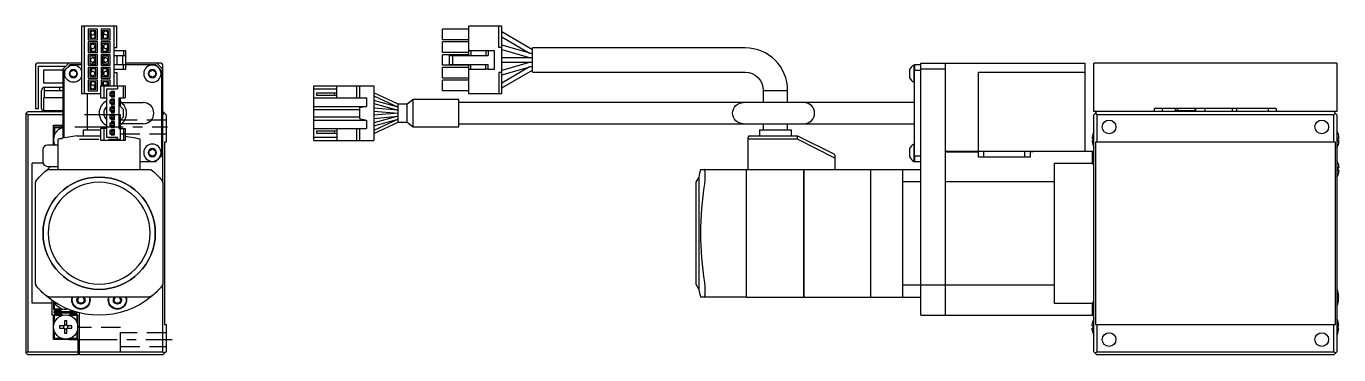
# Model space of a CAD drawing. Extents: x 0 to 924, y -8 to 323.
# Drawn here: x 492.3 to 924.2, y 111.3 to 219.4 of the extents above; entities that cross this region are included whole.
import ezdxf

# ---------------------------------------------------------------- set-up
doc = ezdxf.new("R2010")
doc.units = 0
doc.header["$LTSCALE"] = 0.5
doc.linetypes.add('CENTER', pattern=[50.8, 31.75, -6.35, 6.35, -6.35])
doc.linetypes.add('DASHED', pattern=[19.05, 12.7, -6.35])
for name, color, linetype in [('MSM_CENTER', 1, 'CENTER'), ('MSM_CONTINUOUS', 7, 'CONTINUOUS'), ('MSM_DASHED', 4, 'DASHED')]:
    doc.layers.add(name, color=color, linetype=linetype)

msp = doc.modelspace()

# ---------------------------------------------------------------- linework, layer by layer
at = {"layer": 'MSM_CENTER'}
for p, q in [((508.27, 186.31), (538.77, 186.31)), ((506.27, 116.31), (540.27, 116.31))]:
    msp.add_line(p, q, dxfattribs=at)
at = {"layer": 'MSM_CONTINUOUS'}
for p, q in [((510.47, 219.41), (510.47, 197.21)), ((522.07, 219.41), (510.47, 219.41)), ((511.47, 197.21), (511.47, 219.41)), ((512.67, 218.46), (512.67, 214.96)), ((515.67, 218.46), (512.67, 218.46)), ((513.17, 217.96), (513.17, 215.46)), ((515.17, 217.96), (513.17, 217.96)), ((513.42, 217.15), (513.59, 215.46)), ((515, 215.46), (514.81, 217.29)), ((515.17, 216.3), (514.93, 216.16)), ((515.17, 215.46), (515.17, 217.96)), ((515.67, 214.96), (515.67, 218.46)), ((516.87, 218.46), (516.87, 214.96)), ((519.87, 218.46), (516.87, 218.46)), ((519.37, 217.96), (517.37, 217.96)), ((517.37, 217.96), (517.37, 215.46)), ((517.72, 217.29), (517.54, 215.46)), ((518.94, 215.46), (519.12, 217.15)), ((518.97, 217.96), (518.97, 217.58)), ((519.37, 215.46), (519.37, 217.96)), ((519.87, 214.96), (519.87, 218.46)), ((521.07, 219.41), (521.07, 199.76)), ((522.07, 212.41), (522.07, 219.41)), ((629.24, 214.96), (629.24, 218.46)), ((637.84, 218.46), (629.24, 218.46)), ((637.84, 219.41), (637.84, 209.81)), ((648.84, 219.41), (637.84, 219.41)), ((647.84, 212.41), (647.84, 219.41)), ((648.84, 197.21), (648.84, 219.41)), ((658.84, 211.63), (648.84, 217.53)), ((512.67, 214.96), (515.67, 214.96)), ((512.67, 214.26), (512.67, 210.76)), ((515.67, 214.26), (512.67, 214.26)), ((513.17, 215.46), (515.17, 215.46)), ((513.17, 213.76), (513.17, 211.26)), ((515.17, 213.76), (513.17, 213.76)), ((513.43, 212.66), (513.71, 211.26)), ((513.76, 213.76), (513.8, 213.39)), ((515.14, 211.26), (514.8, 212.94)), ((515.17, 211.26), (515.17, 213.76)), ((515.67, 210.76), (515.67, 214.26)), ((516.87, 214.96), (519.87, 214.96)), ((516.87, 214.26), (516.87, 210.76)), ((519.87, 214.26), (516.87, 214.26)), ((517.37, 215.46), (519.37, 215.46)), ((519.37, 213.76), (517.37, 213.76)), ((517.37, 213.76), (517.37, 211.26)), ((517.74, 212.94), (517.4, 211.26)), ((518.73, 213.39), (518.77, 213.76)), ((518.77, 213.38), (518.77, 213.73)), ((518.83, 211.26), (519.11, 212.66)), ((518.97, 215.7), (518.97, 215.46)), ((518.97, 213.76), (518.97, 213.21)), ((518.97, 211.95), (518.97, 211.27)), ((519.37, 211.26), (519.37, 213.76)), ((519.87, 210.76), (519.87, 214.26)), ((521.07, 212.41), (522.07, 212.41)), ((637.84, 214.96), (629.24, 214.96)), ((629.24, 210.76), (629.24, 214.26)), ((637.84, 214.26), (629.24, 214.26)), ((648.84, 212.41), (647.84, 212.41)), ((648.84, 215.9), (657.85, 210.59)), ((658.84, 210.29), (648.84, 213.24)), ((648.84, 211.78), (658.24, 209.01)), ((658.84, 204.31), (658.84, 212.31)), ((728.84, 212.31), (658.84, 212.31)), ((512.67, 210.76), (515.67, 210.76)), ((512.67, 210.06), (512.67, 206.56)), ((515.67, 210.06), (512.67, 210.06)), ((513.17, 211.26), (515.17, 211.26)), ((513.17, 209.56), (513.17, 207.06)), ((515.17, 209.56), (513.17, 209.56)), ((515.17, 209.01), (514.11, 209.01)), ((514.11, 207.61), (515.17, 207.61)), ((515.17, 207.06), (515.17, 209.56)), ((515.67, 206.56), (515.67, 210.06)), ((516.87, 210.76), (519.87, 210.76)), ((516.87, 210.06), (516.87, 206.56)), ((519.87, 210.06), (516.87, 210.06)), ((517.37, 211.26), (519.37, 211.26)), ((519.37, 209.56), (517.37, 209.56)), ((517.37, 209.56), (517.37, 207.06)), ((518.43, 209.01), (517.37, 209.01)), ((517.37, 207.61), (518.43, 207.61)), ((519.37, 207.06), (519.37, 209.56)), ((519.87, 206.56), (519.87, 210.06)), ((525.07, 211.31), (521.07, 211.31)), ((521.07, 209.81), (525.07, 209.81)), ((522.07, 209.81), (522.07, 206.81)), ((524.07, 206.81), (524.07, 209.81)), ((524.27, 211.31), (524.27, 209.81)), ((525.07, 205.31), (525.07, 211.31)), ((637.84, 210.76), (629.24, 210.76)), ((629.24, 206.56), (629.24, 210.06)), ((637.84, 210.06), (629.24, 210.06)), ((631.54, 206.81), (631.54, 209.81)), ((631.54, 209.81), (632.54, 209.81)), ((632.54, 209.81), (632.54, 206.81)), ((632.54, 209.81), (644.34, 209.81)), ((643.54, 211.31), (637.84, 211.31)), ((638.59, 211.31), (638.59, 209.81)), ((643.54, 211.31), (643.54, 209.81)), ((644.34, 211.31), (643.54, 211.31)), ((644.34, 211.31), (644.34, 209.81)), ((646.34, 211.31), (644.34, 211.31)), ((646.34, 205.31), (646.34, 211.31)), ((658.84, 209.01), (648.84, 209.01)), ((648.84, 207.61), (658.84, 207.61)), ((658.24, 207.61), (648.84, 204.84)), ((495.27, 206.31), (495.27, 192.31)), ((510.47, 207.31), (496.27, 207.31)), ((496.27, 206.31), (505.27, 206.31)), ((496.27, 192.31), (496.27, 206.31)), ((497.97, 205.01), (497.97, 200.81)), ((504.27, 205.01), (497.97, 205.01)), ((506.27, 207.31), (504.27, 205.31)), ((504.27, 205.31), (504.27, 182.56)), ((505.52, 205.57), (504.77, 204.81)), ((504.77, 182.66), (504.77, 204.81)), ((506.77, 206.81), (506.02, 206.06)), ((506.77, 206.81), (510.47, 206.81)), ((506.77, 204.39), (507.77, 204.97)), ((506.77, 203.24), (506.77, 204.39)), ((507.77, 202.66), (506.77, 203.24)), ((507.77, 204.97), (508.77, 204.39)), ((508.77, 203.24), (507.77, 202.66)), ((508.77, 204.39), (508.77, 203.24)), ((512.67, 206.56), (515.67, 206.56)), ((512.67, 205.86), (512.67, 202.36)), ((515.67, 205.86), (512.67, 205.86)), ((513.17, 207.06), (515.17, 207.06)), ((513.17, 205.36), (513.17, 202.86)), ((515.17, 205.36), (513.17, 205.36)), ((513.71, 205.36), (513.43, 203.97)), ((513.8, 203.23), (513.76, 202.86)), ((514.08, 207.2), (514.05, 207.06)), ((514.8, 203.69), (515.14, 205.36)), ((515.17, 202.86), (515.17, 205.36)), ((515.67, 202.36), (515.67, 205.86)), ((516.87, 206.56), (519.87, 206.56)), ((516.87, 205.86), (516.87, 202.36)), ((519.87, 205.86), (516.87, 205.86)), ((517.37, 207.06), (519.37, 207.06)), ((519.37, 205.36), (517.37, 205.36)), ((517.37, 205.36), (517.37, 202.86)), ((517.4, 205.36), (517.74, 203.69)), ((518.77, 202.86), (518.73, 203.23)), ((519.11, 203.97), (518.83, 205.36)), ((519.37, 202.86), (519.37, 205.36)), ((519.87, 202.36), (519.87, 205.86)), ((521.07, 206.81), (525.07, 206.81)), ((521.07, 205.31), (525.07, 205.31)), ((521.07, 204.21), (522.07, 204.21)), ((522.07, 204.21), (522.07, 199.76)), ((524.27, 205.31), (524.27, 206.81)), ((536.27, 207.31), (525.07, 207.31)), ((525.07, 206.81), (534.77, 206.81)), ((532.77, 204.39), (533.77, 204.97)), ((532.77, 203.24), (532.77, 204.39)), ((533.77, 202.66), (532.77, 203.24)), ((533.77, 204.97), (534.77, 204.39)), ((534.77, 203.24), (533.77, 202.66)), ((535.52, 206.06), (534.77, 206.81)), ((534.77, 204.39), (534.77, 203.24)), ((537.27, 205.31), (535.27, 207.31)), ((536.77, 204.81), (536.02, 205.57)), ((536.77, 204.81), (536.77, 176.81)), ((537.27, 168.29), (537.27, 206.31)), ((637.84, 206.56), (629.24, 206.56)), ((637.84, 205.86), (629.24, 205.86)), ((629.24, 202.36), (629.24, 205.86)), ((631.54, 206.81), (632.54, 206.81)), ((632.54, 206.81), (644.34, 206.81)), ((637.84, 206.81), (637.84, 197.21)), ((637.84, 205.31), (643.54, 205.31)), ((638.59, 205.31), (638.59, 206.81)), ((643.54, 205.31), (643.54, 206.81)), ((644.34, 205.31), (643.54, 205.31)), ((644.34, 205.31), (644.34, 206.81)), ((644.34, 205.31), (646.34, 205.31)), ((648.84, 204.21), (647.84, 204.21)), ((647.84, 204.21), (647.84, 197.21)), ((648.84, 203.38), (658.84, 206.33)), ((657.85, 206.04), (648.84, 200.73)), ((648.84, 199.1), (658.84, 205)), ((658.84, 204.31), (728.84, 204.31)), ((782.99, 205.15), (782.99, 202.48)), ((784.39, 206.66), (784.39, 200.96)), ((784.64, 206.66), (784.39, 206.66)), ((784.64, 206.81), (786.64, 206.81)), ((784.64, 174.81), (784.64, 206.81)), ((784.64, 206.66), (784.64, 204.81)), ((786.64, 204.81), (784.64, 204.81)), ((786.64, 207.31), (840.64, 207.31)), ((786.64, 124.31), (786.64, 207.31)), ((794.64, 205.31), (786.64, 205.31)), ((794.64, 207.31), (794.64, 124.31)), ((805.64, 204.31), (840.64, 204.31)), ((805.64, 178.31), (805.64, 204.31)), ((840.64, 207.31), (840.64, 178.31)), ((843.64, 191.31), (843.64, 207.31)), ((923.64, 207.31), (843.64, 207.31)), ((923.64, 207.31), (923.64, 191.31)), ((497.97, 200.81), (504.27, 200.81)), ((504.27, 199.31), (498.27, 199.31)), ((498.27, 195.81), (498.27, 199.31)), ((503.27, 198.31), (503.27, 199.31)), ((512.67, 202.36), (515.67, 202.36)), ((512.67, 201.66), (512.67, 198.16)), ((515.67, 201.66), (512.67, 201.66)), ((513.17, 202.86), (515.17, 202.86)), ((513.17, 201.16), (513.17, 198.66)), ((515.17, 201.16), (513.17, 201.16)), ((513.59, 201.16), (513.42, 199.48)), ((514.81, 199.34), (515, 201.16)), ((515.17, 198.66), (515.17, 201.16)), ((515.67, 198.16), (515.67, 201.66)), ((516.77, 195.81), (516.77, 199.76)), ((516.77, 199.76), (524.77, 199.76)), ((516.87, 202.36), (519.87, 202.36)), ((516.87, 201.66), (516.87, 199.76)), ((519.87, 201.66), (516.87, 201.66)), ((517.37, 202.86), (519.37, 202.86)), ((519.37, 201.16), (517.37, 201.16)), ((517.37, 201.16), (517.37, 199.76)), ((517.54, 201.16), (517.68, 199.76)), ((517.77, 199.76), (517.77, 195.81)), ((518.77, 182.81), (518.77, 198.81)), ((518.77, 198.81), (522.27, 198.81)), ((519.09, 199.76), (518.94, 201.16)), ((519.37, 199.76), (519.37, 201.16)), ((519.87, 199.76), (519.87, 201.66)), ((522.27, 199.76), (522.27, 198.81)), ((524.27, 195.81), (524.27, 199.76)), ((524.77, 199.76), (524.77, 195.81)), ((586.94, 181.86), (586.94, 199.76)), ((586.94, 199.76), (606.64, 199.76)), ((586.94, 198.81), (594.44, 198.81)), ((594.44, 195.81), (594.44, 199.76)), ((600.94, 199.76), (600.94, 195.81)), ((601.94, 199.76), (601.94, 195.81)), ((606.64, 199.76), (606.64, 181.86)), ((637.84, 202.36), (629.24, 202.36)), ((629.24, 198.16), (629.24, 201.66)), ((637.84, 201.66), (629.24, 201.66)), ((784.39, 200.96), (784.64, 200.96)), ((497.27, 192.31), (497.27, 198.31)), ((497.97, 195.81), (497.97, 191.61)), ((504.27, 195.81), (497.97, 195.81)), ((498.27, 198.31), (504.27, 198.31)), ((516.77, 197.21), (510.47, 197.21)), ((512.27, 197.21), (512.27, 185.31)), ((512.67, 198.16), (515.67, 198.16)), ((513.17, 198.66), (515.17, 198.66)), ((516.77, 195.81), (518.77, 195.81)), ((520.27, 197.56), (519.77, 197.56)), ((519.77, 197.56), (519.77, 196.56)), ((520.05, 197.21), (519.77, 197.21)), ((519.77, 196.56), (520.27, 196.56)), ((520.27, 195.06), (519.77, 195.06)), ((519.77, 195.06), (519.77, 194.06)), ((520.27, 197.96), (520.27, 197.56)), ((521.27, 197.96), (520.27, 197.96)), ((520.27, 196.59), (520.27, 196.16)), ((520.27, 196.16), (521.27, 196.16)), ((521.27, 195.46), (520.27, 195.46)), ((520.27, 195.46), (520.27, 195.06)), ((521.07, 197.96), (521.07, 197.52)), ((521.25, 197.21), (521.27, 197.21)), ((521.27, 196.16), (521.27, 197.96)), ((521.27, 193.66), (521.27, 195.46)), ((522.77, 195.81), (524.77, 195.81)), ((522.77, 195.81), (522.77, 185.81)), ((523.27, 193.06), (523.27, 195.81)), ((586.94, 195.81), (604.29, 195.81)), ((587.75, 197.42), (587.75, 196.72)), ((593.75, 197.42), (587.75, 197.42)), ((587.75, 196.72), (593.75, 196.72)), ((594.44, 197.55), (593.75, 197.42)), ((593.75, 197.42), (593.75, 196.72)), ((593.75, 196.72), (594.44, 196.6)), ((604.29, 195.81), (604.29, 193.06)), ((614.64, 193.81), (606.64, 197.55)), ((606.64, 196.55), (614.64, 192.81)), ((614.64, 192.81), (606.64, 194.96)), ((619.64, 195.31), (617.64, 193.81)), ((619.64, 186.31), (619.64, 195.31)), ((634.64, 195.31), (619.64, 195.31)), ((637.84, 198.16), (629.24, 198.16)), ((634.64, 186.31), (634.64, 195.31)), ((648.84, 197.21), (637.84, 197.21)), ((734.84, 198.31), (742.84, 198.31)), ((734.84, 198.31), (734.84, 194.31)), ((742.84, 194.31), (742.84, 198.31)), ((492.77, 191.31), (492.27, 190.81)), ((492.27, 111.81), (492.27, 190.81)), ((492.27, 190.81), (492.77, 190.31)), ((492.77, 191.31), (504.27, 191.31)), ((492.77, 190.31), (492.77, 112.31)), ((504.27, 190.31), (492.77, 190.31)), ((495.27, 192.31), (496.27, 192.31)), ((504.27, 191.61), (497.97, 191.61)), ((503.27, 191.61), (503.27, 191.31)), ((523.27, 190.31), (517.77, 190.31)), ((519.77, 194.06), (520.27, 194.06)), ((520.27, 192.56), (519.77, 192.56)), ((519.77, 192.56), (519.77, 191.56)), ((519.77, 191.56), (520.27, 191.56)), ((520.27, 190.06), (519.77, 190.06)), ((519.77, 190.06), (519.77, 189.06)), ((520.27, 194.09), (520.27, 193.66)), ((520.27, 193.66), (521.27, 193.66)), ((521.27, 192.96), (520.27, 192.96)), ((520.27, 192.96), (520.27, 192.56)), ((520.27, 191.59), (520.27, 191.16)), ((520.27, 191.31), (520.29, 191.16)), ((520.27, 191.16), (521.27, 191.16)), ((521.27, 190.46), (520.27, 190.46)), ((520.29, 190.46), (520.27, 190.31)), ((520.27, 190.46), (520.27, 190.06)), ((521.25, 192.19), (521.27, 192.31)), ((521.25, 191.16), (521.27, 191.31)), ((521.27, 190.31), (521.25, 190.46)), ((521.27, 191.16), (521.27, 192.96)), ((521.27, 188.66), (521.27, 190.46)), ((524.27, 192.06), (523.27, 193.06)), ((523.6, 194.31), (530.77, 194.31)), ((524.27, 189.56), (524.27, 192.06)), ((537.27, 191.31), (538.27, 190.31)), ((537.77, 190.81), (537.27, 190.31)), ((538.27, 190.31), (538.27, 181.31)), ((586.94, 193.06), (604.29, 193.06)), ((586.94, 192.06), (601.94, 192.06)), ((604.29, 193.06), (601.94, 192.56)), ((601.94, 192.56), (601.94, 189.06)), ((606.64, 193.96), (614.64, 191.81)), ((614.64, 191.81), (606.64, 192.51)), ((606.64, 191.51), (614.64, 190.81)), ((614.64, 190.81), (606.64, 190.11)), ((614.64, 187.81), (614.64, 193.81)), ((617.64, 193.81), (614.64, 193.81)), ((617.64, 187.81), (617.64, 193.81)), ((784.64, 194.31), (634.64, 194.31)), ((923.64, 191.31), (843.64, 191.31)), ((844.64, 191.31), (843.64, 190.31)), ((843.64, 112.31), (843.64, 190.31)), ((844.14, 190.81), (844.64, 190.31)), ((844.64, 190.31), (844.64, 181.31)), ((922.64, 190.31), (844.64, 190.31)), ((903.64, 192.31), (863.64, 192.31)), ((863.64, 191.31), (863.64, 192.31)), ((866.14, 192.31), (866.14, 191.31)), ((870.54, 191.61), (870.54, 192.31)), ((870.54, 191.81), (871.24, 191.81)), ((877.14, 191.61), (870.54, 191.61)), ((871.24, 191.81), (871.24, 192.31)), ((876.64, 191.61), (876.64, 191.31)), ((876.84, 192.31), (876.84, 191.61)), ((877.14, 191.31), (877.14, 192.31)), ((880.14, 192.31), (880.14, 191.31)), ((889.14, 192.31), (889.14, 191.31)), ((890.64, 191.31), (890.64, 192.31)), ((901.14, 191.31), (901.14, 192.31)), ((903.64, 192.31), (903.64, 191.31)), ((923.64, 190.31), (922.64, 191.31)), ((922.64, 190.31), (923.14, 190.81)), ((922.64, 181.31), (922.64, 190.31)), ((923.64, 190.31), (923.64, 112.31)), ((501.27, 186.81), (504.27, 186.81)), ((501.27, 180.31), (501.27, 186.81)), ((501.27, 186.01), (501.42, 186.16)), ((501.57, 186.31), (501.42, 186.16)), ((501.42, 186.16), (501.57, 186.01)), ((501.57, 186.31), (504.27, 186.31)), ((501.57, 186.01), (501.57, 183.68)), ((504.18, 186.01), (501.57, 186.01)), ((503.77, 186.81), (504.27, 186.31)), ((516.77, 181.86), (516.77, 185.81)), ((518.77, 185.81), (516.77, 185.81)), ((517.77, 185.81), (517.77, 181.86)), ((519.77, 189.06), (520.27, 189.06)), ((520.27, 187.56), (519.77, 187.56)), ((519.77, 187.56), (519.77, 186.56)), ((519.77, 186.56), (520.27, 186.56)), ((520.27, 189.09), (520.27, 188.66)), ((520.27, 188.66), (521.27, 188.66)), ((521.27, 187.96), (520.27, 187.96)), ((520.27, 187.96), (520.27, 187.56)), ((520.27, 186.59), (520.27, 186.16)), ((520.27, 186.16), (521.27, 186.16)), ((521.27, 189.31), (521.25, 189.45)), ((521.27, 186.16), (521.27, 187.96)), ((522.77, 185.81), (524.77, 185.81)), ((523.27, 188.56), (524.27, 189.56)), ((523.27, 185.81), (523.27, 188.56)), ((530.77, 187.31), (523.6, 187.31)), ((524.27, 185.81), (524.27, 181.86)), ((524.77, 185.81), (524.77, 181.86)), ((586.94, 189.56), (601.94, 189.56)), ((586.94, 188.56), (604.29, 188.56)), ((586.94, 185.81), (604.29, 185.81)), ((594.44, 185.81), (594.44, 181.86)), ((600.94, 185.81), (600.94, 181.86)), ((601.94, 189.06), (604.29, 188.56)), ((601.94, 185.81), (601.94, 181.86)), ((604.29, 188.56), (604.29, 185.81)), ((614.64, 189.81), (606.64, 187.67)), ((606.64, 189.11), (614.64, 189.81)), ((614.64, 188.81), (606.64, 185.08)), ((606.64, 186.67), (614.64, 188.81)), ((606.64, 184.08), (614.64, 187.81)), ((614.64, 187.81), (617.64, 187.81)), ((617.64, 187.81), (619.64, 186.31)), ((619.64, 186.31), (634.64, 186.31)), ((634.64, 187.31), (784.64, 187.31)), ((734.84, 187.31), (734.84, 185.31)), ((742.84, 185.31), (742.84, 187.31)), ((502.77, 172.31), (502.77, 182.23)), ((503.23, 182.52), (504.11, 182.52)), ((503.23, 182.34), (503.23, 182.52)), ((508.92, 183.31), (505.61, 182.81)), ((508.92, 183.31), (516.77, 183.31)), ((511.02, 185.31), (516.77, 185.31)), ((511.02, 185.31), (511.02, 183.31)), ((524.77, 181.86), (516.77, 181.86)), ((522.27, 182.81), (518.77, 182.81)), ((519.77, 185.06), (519.77, 184.06)), ((520.27, 185.06), (519.77, 185.06)), ((519.77, 184.06), (520.27, 184.06)), ((521.27, 185.46), (520.27, 185.46)), ((520.27, 185.46), (520.27, 185.06)), ((520.27, 184.06), (520.27, 183.66)), ((520.27, 183.66), (521.27, 183.66)), ((521.27, 183.66), (521.27, 185.46)), ((522.27, 181.86), (522.27, 182.81)), ((526.92, 182.81), (524.76, 183.16)), ((529.77, 172.31), (529.77, 182.23)), ((594.44, 182.81), (586.94, 182.81)), ((586.94, 181.86), (606.64, 181.86)), ((587.75, 184.92), (587.75, 184.22)), ((593.75, 184.92), (587.75, 184.92)), ((587.75, 184.22), (593.75, 184.22)), ((594.44, 185.05), (593.75, 184.92)), ((593.75, 184.92), (593.75, 184.22)), ((593.75, 184.22), (594.44, 184.1)), ((729.84, 172.31), (729.84, 182.81)), ((746.04, 182.23), (729.84, 182.23)), ((730.34, 183.31), (746.04, 183.31)), ((733.59, 185.31), (744.09, 185.31)), ((733.59, 185.31), (733.59, 183.31)), ((744.09, 183.31), (744.09, 185.31)), ((746.04, 182.23), (746.04, 183.31)), ((746.04, 183.31), (758.07, 177.4)), ((758.34, 176.01), (746.04, 182.23)), ((843.06, 182.52), (843.38, 182.52)), ((843.38, 181.8), (843.06, 181.8)), ((843.37, 184.2), (843.38, 184.2)), ((843.38, 182.52), (843.38, 181.8)), ((923.92, 184.2), (923.91, 184.2)), ((924.22, 182.52), (923.91, 182.52)), ((923.91, 182.52), (923.91, 181.8)), ((923.91, 181.8), (924.22, 181.8)), ((497.77, 178.81), (497.77, 174.81)), ((502.77, 180.31), (499.27, 180.31)), ((501.57, 180.64), (501.57, 180.31)), ((532.77, 178.39), (533.77, 178.97)), ((532.77, 177.24), (532.77, 178.39)), ((533.77, 176.66), (532.77, 177.24)), ((533.77, 178.97), (534.77, 178.39)), ((534.77, 177.24), (533.77, 176.66)), ((534.77, 178.39), (534.77, 177.24)), ((538.27, 181.31), (537.77, 181.31)), ((537.77, 181.31), (537.77, 121.31)), ((782.99, 179.15), (782.99, 176.48)), ((784.39, 180.66), (784.39, 174.96)), ((784.64, 180.66), (784.39, 180.66)), ((794.64, 178.31), (843.14, 178.31)), ((794.64, 178.09), (805.64, 178.09)), ((805.64, 176.31), (805.64, 178.09)), ((807.44, 176.31), (807.44, 178.31)), ((820.84, 178.31), (820.84, 176.31)), ((822.64, 178.13), (824.64, 178.31)), ((822.64, 178.13), (822.64, 176.31)), ((843.14, 174.4), (843.14, 178.31)), ((843.64, 177.81), (843.14, 178.31)), ((843.38, 180.13), (843.37, 180.12)), ((923.14, 181.31), (844.14, 181.31)), ((844.14, 181.31), (844.14, 121.31)), ((923.14, 121.31), (923.14, 181.31)), ((923.91, 180.13), (923.92, 180.12)), ((497.85, 174.31), (494.27, 174.31)), ((494.27, 128.31), (494.27, 174.31)), ((500.27, 173.31), (499.14, 172.19)), ((499.27, 173.31), (502.77, 173.31)), ((534.77, 174.81), (529.77, 174.81)), ((534.77, 174.81), (535.52, 175.57)), ((536.02, 176.06), (536.77, 176.81)), ((758.34, 176.96), (758.34, 172.31)), ((784.39, 174.96), (784.64, 174.96)), ((784.64, 176.81), (784.64, 174.96)), ((784.64, 176.81), (786.64, 176.81)), ((786.64, 174.81), (784.64, 174.81)), ((822.64, 176.31), (805.64, 176.31)), ((830.64, 128.23), (830.64, 174.4)), ((830.64, 174.4), (843.14, 174.4)), ((843.64, 173.81), (843.14, 174.4)), ((923.92, 174.5), (923.91, 174.5)), ((924.22, 172.82), (923.91, 172.82)), ((923.91, 172.82), (923.91, 172.1)), ((500.02, 172.31), (532.52, 172.31)), ((713.64, 169.8), (712.64, 168.06)), ((713.64, 169.8), (713.64, 132.83)), ((714.15, 172.31), (729.29, 172.31)), ((715.64, 168.86), (715.51, 167.56)), ((715.64, 171.83), (715.64, 168.86)), ((729.29, 130.31), (729.29, 172.31)), ((729.29, 172.26), (729.34, 172.26)), ((729.34, 172.31), (770.19, 172.31)), ((729.34, 130.31), (729.34, 172.31)), ((748.19, 130.31), (748.19, 172.31)), ((748.19, 172.26), (748.24, 172.26)), ((748.24, 130.31), (748.24, 172.31)), ((770.19, 130.31), (770.19, 172.31)), ((770.19, 172.26), (770.24, 172.26)), ((770.24, 130.31), (770.24, 172.31)), ((770.24, 172.31), (786.64, 172.31)), ((780.64, 172.31), (780.64, 130.31)), ((923.91, 172.1), (924.22, 172.1)), ((923.91, 170.43), (923.92, 170.42)), ((495.4, 168.44), (495.27, 168.31)), ((495.27, 135.07), (495.27, 167.56)), ((537.27, 167.56), (537.27, 135.07)), ((712.64, 168.06), (712.64, 134.56)), ((780.64, 168.29), (786.64, 168.29)), ((794.64, 168.29), (830.64, 168.29)), ((537.27, 112.31), (537.27, 134.34)), ((712.64, 134.56), (713.64, 132.83)), ((715.51, 135.07), (715.64, 133.77)), ((780.64, 134.34), (830.64, 134.34)), ((532.52, 130.31), (500.02, 130.31)), ((509.11, 129.31), (509.69, 130.31)), ((510.85, 130.31), (511.42, 129.31)), ((521.11, 129.31), (521.69, 130.31)), ((522.85, 130.31), (523.42, 129.31)), ((729.29, 130.31), (714.15, 130.31)), ((715.64, 133.77), (715.64, 130.79)), ((729.29, 130.36), (729.34, 130.36)), ((729.34, 130.31), (748.19, 130.31)), ((748.19, 130.36), (748.24, 130.36)), ((748.24, 130.31), (770.19, 130.31)), ((770.19, 130.36), (770.24, 130.36)), ((770.24, 130.31), (786.64, 130.31)), ((923.91, 132.2), (923.92, 132.2)), ((923.91, 130.52), (924.22, 130.52)), ((923.91, 129.8), (923.91, 130.52)), ((924.22, 129.8), (923.91, 129.8)), ((500.77, 128.31), (494.27, 128.31)), ((500.77, 124.31), (500.77, 129.21)), ((501.27, 128.86), (501.27, 126.31)), ((501.27, 126.31), (501.57, 126.01)), ((501.42, 126.16), (501.57, 126.31)), ((501.47, 125.11), (501.47, 125.51)), ((501.47, 125.51), (508.31, 125.51)), ((501.57, 126.31), (501.57, 128.64)), ((504.06, 126.31), (501.57, 126.31)), ((501.57, 126.01), (503.76, 126.01)), ((504.16, 126.32), (503.35, 125.51)), ((504.06, 126.31), (503.76, 126.01)), ((504.09, 126.34), (504.06, 126.31)), ((507.12, 125.51), (506.48, 126.15)), ((507.19, 125.51), (506.6, 126.11)), ((506.78, 126.01), (506.74, 126.05)), ((506.78, 126.01), (506.84, 126.01)), ((509.07, 125.29), (509.07, 125.11)), ((509.69, 128.31), (509.11, 129.31)), ((510.85, 128.31), (509.69, 128.31)), ((511.42, 129.31), (510.85, 128.31)), ((521.69, 128.31), (521.11, 129.31)), ((522.85, 128.31), (521.69, 128.31)), ((523.42, 129.31), (522.85, 128.31)), ((843.14, 128.23), (830.64, 128.23)), ((843.14, 128.23), (843.64, 128.81)), ((843.14, 124.31), (843.14, 128.23)), ((923.92, 128.12), (923.91, 128.13)), ((501.27, 124.31), (500.77, 124.31)), ((501.42, 124.46), (501.27, 124.31)), ((501.27, 116.31), (501.27, 124.31)), ((501.42, 124.46), (501.57, 124.61)), ((501.57, 124.31), (501.42, 124.46)), ((501.47, 125.11), (509.07, 125.11)), ((503.76, 124.61), (501.57, 124.61)), ((501.57, 124.31), (504.06, 124.31)), ((501.57, 121.98), (501.57, 124.31)), ((503.35, 125.11), (504.16, 124.31)), ((503.42, 125.11), (504.21, 124.32)), ((503.76, 124.61), (504.09, 124.29)), ((505.63, 122.5), (504.91, 122.5)), ((504.91, 122.5), (504.91, 120.82)), ((505.63, 121.15), (504.91, 121.15)), ((505.63, 120.82), (505.63, 122.5)), ((506.38, 124.31), (507.19, 125.11)), ((506.45, 124.29), (506.78, 124.61)), ((506.48, 124.31), (508.97, 124.31)), ((508.97, 124.61), (506.78, 124.61)), ((508.97, 124.61), (509.12, 124.46)), ((509.12, 124.46), (508.97, 124.31)), ((508.97, 124.31), (508.97, 121.98)), ((509.27, 124.31), (509.12, 124.46)), ((509.27, 116.61), (509.27, 124.31)), ((509.77, 111.31), (509.77, 125.11)), ((537.77, 121.31), (538.27, 121.31)), ((538.27, 121.31), (538.27, 112.31)), ((786.64, 124.31), (843.14, 124.31)), ((843.14, 124.31), (843.64, 124.81)), ((843.38, 122.5), (843.37, 122.5)), ((844.14, 121.31), (923.14, 121.31)), ((844.64, 121.31), (844.64, 112.31)), ((922.64, 112.31), (922.64, 121.31)), ((923.91, 122.5), (923.92, 122.5)), ((501.57, 116.61), (501.57, 118.94)), ((504.91, 120.82), (503.23, 120.82)), ((503.23, 120.82), (503.23, 120.1)), ((503.23, 120.1), (504.91, 120.1)), ((504.58, 120.82), (504.58, 120.1)), ((504.91, 120.1), (504.91, 118.43)), ((504.91, 119.78), (505.63, 119.78)), ((504.91, 118.43), (505.63, 118.43)), ((507.3, 120.82), (505.63, 120.82)), ((505.63, 120.1), (507.3, 120.1)), ((505.63, 118.43), (505.63, 120.1)), ((505.96, 120.1), (505.96, 120.82)), ((507.3, 120.1), (507.3, 120.82)), ((508.97, 118.94), (508.97, 116.61)), ((843.38, 120.82), (843.06, 120.82)), ((843.06, 120.1), (843.38, 120.1)), ((843.37, 118.42), (843.38, 118.43)), ((843.38, 120.1), (843.38, 120.82)), ((923.91, 120.82), (924.22, 120.82)), ((923.91, 120.1), (923.91, 120.82)), ((924.22, 120.1), (923.91, 120.1)), ((923.92, 118.42), (923.91, 118.43)), ((492.77, 112.31), (492.27, 111.81)), ((492.77, 112.31), (509.27, 112.31)), ((501.27, 116.61), (501.57, 116.31)), ((509.27, 116.31), (501.27, 116.31)), ((501.42, 116.46), (501.57, 116.61)), ((504.18, 116.61), (501.57, 116.61)), ((508.97, 116.61), (506.35, 116.61)), ((508.97, 116.61), (509.12, 116.46)), ((509.27, 116.61), (508.97, 116.31)), ((509.27, 116.31), (509.27, 111.31)), ((509.77, 112.31), (537.27, 112.31)), ((537.27, 112.31), (537.77, 111.81)), ((538.27, 112.31), (537.77, 111.81)), ((843.64, 112.31), (844.64, 111.31)), ((844.64, 112.31), (844.14, 111.81)), ((844.64, 112.31), (922.64, 112.31)), ((923.14, 111.81), (922.64, 112.31)), ((923.14, 111.81), (923.64, 112.31)), ((492.27, 111.81), (492.77, 111.31)), ((509.27, 111.31), (492.77, 111.31)), ((537.27, 111.31), (509.77, 111.31)), ((537.77, 111.81), (537.27, 111.31)), ((922.64, 111.31), (844.64, 111.31)), ((922.64, 111.31), (923.14, 111.81))]:
    msp.add_line(p, q, dxfattribs=at)
at = {"layer": 'MSM_CONTINUOUS', "extrusion": (0, 0, -1)}
for centre, radius in [((-507.77, 203.81), 1.34), ((-533.77, 203.81), 2.85), ((-533.77, 203.81), 1.34), ((-520.65, 197.07), 0.614), ((-520.65, 194.57), 0.614), ((-520.65, 197.07), 0.35), ((-520.65, 194.57), 0.35), ((-520.65, 192.07), 0.614), ((-520.65, 189.57), 0.614), ((-520.65, 192.07), 0.35), ((-520.65, 187.07), 0.614), ((-520.65, 189.57), 0.35), ((-520.65, 187.07), 0.35), ((-520.65, 184.57), 0.614), ((-520.65, 184.57), 0.35), ((-533.77, 177.81), 2.85), ((-533.77, 177.81), 1.34), ((-516.27, 151.31), 18.48), ((-516.27, 151.31), 16.75)]:
    msp.add_circle(centre, radius, dxfattribs=at)
at = {"layer": 'MSM_CONTINUOUS'}
for centre, radius in [((848.64, 186.31), 2.25), ((918.64, 186.31), 2.25), ((516.27, 151.31), 18.48), ((505.27, 120.46), 4), ((848.64, 116.31), 2.25), ((918.64, 116.31), 2.25)]:
    msp.add_circle(centre, radius, dxfattribs=at)
for centre, radius, start, end in [((513.98, 217.2), 0.563, 135.2722, 184.9126), ((514.04, 217.25), 0.623, 189.2492, 258.0473), ((514.14, 217.04), 0.788, 66.416, 134.8819), ((514.1, 217.39), 0.771, 255.7012, 325.1589), ((514.24, 217.22), 0.578, 7.0307, 68.2994), ((514.28, 217.24), 0.54, 327.1982, 5.562), ((518.27, 217.23), 0.549, 135.9296, 173.6036), ((518.31, 217.25), 0.592, 176.1778, 235.9254), ((518.4, 217.06), 0.767, 34.7986, 133.588), ((518.43, 217.4), 0.776, 234.5637, 314.3044), ((518.57, 217.21), 0.549, 315.9296, 353.6036), ((518.58, 217.2), 0.54, 354.438, 32.8019), ((514.12, 212.77), 0.701, 13.8945, 189.0987), ((514.1, 212.83), 0.701, 193.981, 9.0121), ((518.43, 212.83), 0.701, 171.2537, 345.7532), ((518.39, 212.8), 0.665, 110.6686, 167.9973), ((518.42, 212.75), 0.724, 40.121, 110.9899), ((518.46, 212.78), 0.662, 348.9348, 40.0981), ((728.84, 198.31), 14, 0, 90), ((514.11, 208.31), 0.7, 90.1029, 269.8971), ((516.27, 208.31), 4, 130.1945, 132.4811), ((514.72, 207.07), 0.655, 123.9752, 168.3096), ((514.11, 208.31), 0.7, 270.1029, 89.8971), ((518.43, 208.31), 0.7, 90.1029, 269.8971), ((518.43, 208.31), 0.7, 270.1029, 89.8971), ((516.27, 208.31), 4, 47.5458, 49.8055), ((496.27, 206.31), 1, 90, 180), ((514.12, 203.86), 0.701, 170.9013, 346.1055), ((514.11, 203.81), 0.7, 350.2608, 166.7461), ((516.27, 208.31), 4, 227.5189, 229.8055), ((518.43, 203.8), 0.701, 13.9811, 189.0121), ((518.42, 203.86), 0.701, 193.8945, 9.0987), ((516.27, 208.31), 4, 310.1945, 312.4542), ((536.27, 206.31), 1, 0, 90), ((785.96, 203.81), 3.25, 118.7266, 155.6996), ((498.27, 198.31), 1, 90, 180), ((513.98, 199.42), 0.567, 111.0258, 173.6441), ((514.06, 199.46), 0.64, 178.2537, 257.4443), ((514.1, 199.22), 0.788, 45.1181, 113.584), ((514.13, 199.58), 0.781, 254.1262, 303.5069), ((514.24, 199.41), 0.576, 304.2499, 352.708), ((514.26, 199.39), 0.552, 354.5817, 45.2335), ((518.33, 199.37), 0.607, 124.8804, 139.1969), ((518.44, 199.21), 0.801, 57.3554, 124.5736), ((518.56, 199.41), 0.563, 38.7537, 56.3413), ((785.96, 203.81), 3.25, 204.3004, 241.2734), ((520.77, 190.81), 4.5, 116.3878, 243.6122), ((520.77, 194.46), 0.5, 263.1851, 9.5661), ((520.77, 197.05), 0.5, 321.9112, 11.8678), ((520.77, 190.81), 4.5, 303.749, 56.251), ((498.27, 192.31), 1, 180, 270), ((520.77, 190.81), 3, 131.8103, 228.1897), ((520.77, 192.01), 0.5, 298.8844, 9.2577), ((530.77, 190.81), 3.5, 270, 90), ((748.24, 190.81), 3.5, 270, 90), ((505.27, 182.16), 4, 104.4775, 207.5485), ((516.27, 123.54), 60.22, 100.1906, 102.9545), ((516.27, 123.54), 60.22, 77.0455, 79.8094), ((730.34, 182.81), 0.5, 90, 180), ((849.54, 182.16), 6.49, 161.7222, 176.8202), ((849.54, 182.16), 6.49, 183.1798, 198.2778), ((849.54, 182.16), 6.5, 155.1884, 161.7103), ((917.74, 182.16), 6.5, 18.2897, 24.8116), ((499.27, 178.81), 1.5, 90, 180), ((757.84, 176.95), 0.502, 0.1623, 63.6578), ((785.96, 177.81), 3.25, 118.7266, 155.6996), ((849.54, 182.16), 6.5, 198.2897, 204.8116), ((917.74, 182.16), 6.5, 335.1884, 341.7103), ((499.27, 174.81), 1.5, 180, 270), ((785.96, 177.81), 3.25, 204.3004, 241.2734), ((917.74, 172.46), 6.5, 18.2897, 24.8116), ((811.92, 151.31), 100, 167.8776, 169.3486), ((715.49, 172.22), 0.0938, 18.1129, 78.7295), ((714.43, 171.89), 1.21, 357.3367, 17.3496), ((917.74, 172.46), 6.5, 335.1884, 341.7103), ((811.92, 151.31), 97.77, 170.4338, 189.5662), ((811.92, 151.31), 100, 190.6514, 192.1224), ((715.49, 130.41), 0.0938, 281.2705, 341.8871), ((714.43, 130.74), 1.21, 342.6504, 2.6633), ((917.74, 130.16), 6.5, 18.2897, 24.8116), ((917.74, 130.16), 6.49, 3.1798, 18.2778), ((917.74, 130.16), 6.49, 341.7222, 356.8202), ((917.74, 130.16), 6.5, 335.1884, 341.7103), ((849.54, 120.46), 6.5, 155.1884, 161.7103), ((917.74, 120.46), 6.5, 18.2897, 24.8116), ((917.74, 120.46), 6.49, 3.1798, 18.2778), ((849.54, 120.46), 6.5, 198.2897, 204.8116), ((917.74, 120.46), 6.5, 335.1884, 341.7103), ((917.74, 120.46), 6.49, 341.7222, 356.8202)]:
    msp.add_arc(centre, radius, start, end, dxfattribs=at)
at = {"layer": 'MSM_CONTINUOUS', "extrusion": (0, 0, -1)}
for centre, radius, start, end in [((-507.77, 203.81), 2.85, 198.6717, 161.3283), ((-728.84, 198.31), 6, 90, 180), ((-728.24, 190.81), 3.5, 270, 90), ((-520.77, 187.17), 0.5, 92.7238, 189.1728), ((-520.77, 189.61), 0.5, 131.7675, 190.2273), ((-520.77, 184.58), 0.5, 153.6095, 195.9822), ((-917.74, 182.16), 6.49, 161.7222, 176.8202), ((-917.74, 182.16), 6.49, 183.1798, 198.2778), ((-917.74, 172.46), 6.49, 161.7222, 176.8202), ((-497.27, 167.56), 2, 360, 40.5358), ((-516.27, 151.31), 27, 38.9424, 40.1296), ((-516.27, 151.31), 27, 40.5358, 49.4642), ((-500.02, 170.31), 2, 49.4642, 90), ((-516.27, 151.31), 27, 49.8634, 51.0576), ((-532.52, 170.31), 2, 90, 130.5358), ((-516.27, 151.31), 27, 128.9424, 130.1296), ((-516.27, 151.31), 27, 130.5358, 139.4642), ((-535.27, 167.56), 2, 139.4642, 180), ((-516.27, 151.31), 27, 139.8634, 141.0576), ((-917.74, 172.46), 6.49, 183.1798, 198.2778), ((-497.27, 135.07), 2, 319.4642, 0), ((-516.27, 151.31), 27, 319.8634, 321.0576), ((-535.27, 135.07), 2, 180, 220.5358), ((-516.27, 151.31), 27, 218.9424, 220.1296), ((-516.27, 151.31), 27, 310.5358, 319.4642), ((-500.02, 132.31), 2, 270, 310.5358), ((-516.27, 151.31), 27, 229.8634, 310.1296), ((-510.27, 129.31), 3, 160.5288, 19.4712), ((-510.27, 129.31), 2.85, 159.459, 20.541), ((-510.27, 129.31), 1.34, 131.609, 48.391), ((-522.27, 129.31), 3, 160.5288, 19.4712), ((-522.27, 129.31), 2.85, 159.459, 20.541), ((-522.27, 129.31), 1.34, 131.609, 48.391), ((-532.52, 132.31), 2, 229.4642, 270), ((-516.27, 151.31), 27, 220.5358, 229.4642), ((-505.27, 130.16), 4, 256.8197, 338.1376), ((-849.54, 120.46), 6.49, 3.1798, 18.2778), ((-849.54, 120.46), 6.49, 341.7222, 356.8202)]:
    msp.add_arc(centre, radius, start, end, dxfattribs=at)
at = {"layer": 'MSM_DASHED'}
for p, q in [((517.77, 190.31), (509.77, 190.31)), ((523.27, 188.56), (523.27, 190.31)), ((538.27, 188.56), (523.27, 188.56)), ((523.27, 182.31), (523.27, 185.81)), ((509.77, 182.31), (523.27, 182.31)), ((523.27, 184.06), (538.27, 184.06)), ((523.27, 120.31), (509.77, 120.31)), ((523.27, 112.31), (523.27, 120.31)), ((538.27, 118.56), (523.27, 118.56)), ((523.27, 114.06), (538.27, 114.06))]:
    msp.add_line(p, q, dxfattribs=at)

doc.saveas('drawing.dxf')
